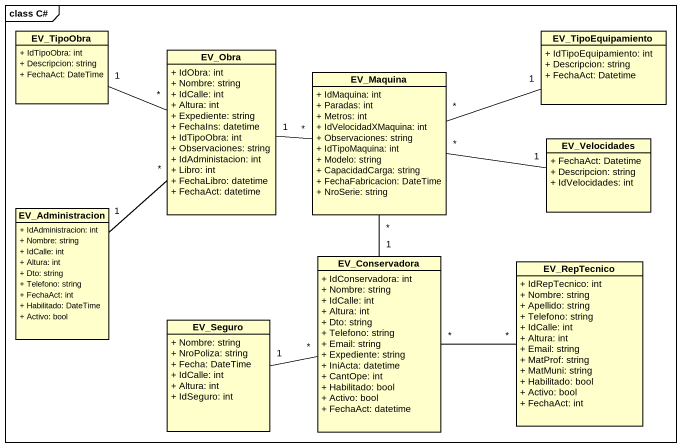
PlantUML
@startuml
mainframe class C#
hide circle
hide empty members
skinparam classAttributeIconSize 0
class EV_TipoObra {
  + IdTipoObra: int
  + Descripcion: string
  + FechaAct: DateTime
}
class EV_TipoEquipamiento {
  + IdTipoEquipamiento: int
  + Descripcion: string
  + FechaAct: Datetime
}
class EV_Obra {
  + IdObra: int
  + Nombre: string
  + IdCalle: int
  + Altura: int
  + Expediente: string
  + FechaIns: datetime
  + IdTipoObra: int
  + Observaciones: string
  + IdAdministacion: int
  + Libro: int
  + FechaLibro: datetime
  + FechaAct: datetime
}
class EV_Maquina {
  + IdMaquina: int
  + Paradas: int
  + Metros: int
  + IdVelocidadXMaquina: int
  + Observaciones: string
  + IdTipoMaquina: int
  + Modelo: string
  + CapacidadCarga: string
  + FechaFabricacion: DateTime
  + NroSerie: string
}
class EV_Velocidades {
  + FechaAct: Datetime
  + Descripcion: string
  + IdVelocidades: int
}
class EV_Administracion {
  + IdAdministracion: int
  + Nombre: string
  + IdCalle: int
  + Altura: int
  + Dto: string
  + Telefono: string
  + FechaAct: int
  + Habilitado: DateTime
  + Activo: bool
}
class EV_Conservadora {
  + IdConservadora: int
  + Nombre: string
  + IdCalle: int
  + Altura: int
  + Dto: string
  + Telefono: string
  + Email: string
  + Expediente: string
  + IniActa: datetime
  + CantOpe: int
  + Habilitado: bool
  + Activo: bool
  + FechaAct: datetime
}
class EV_RepTecnico {
  + IdRepTecnico: int
  + Nombre: string
  + Apellido: string
  + Telefono: string
  + IdCalle: int
  + Altura: int
  + Email: string
  + MatProf: string
  + MatMuni: string
  + Habilitado: bool
  + Activo: bool
  + FechaAct: int
}
class EV_Seguro {
  + Nombre: string
  + NroPoliza: string
  + Fecha: DateTime
  + IdCalle: int
  + Altura: int
  + IdSeguro: int
}
EV_Obra "*" -left- "1" EV_TipoObra
EV_Obra "*" -- "1" EV_Administracion
EV_Maquina "*" -right- "1" EV_TipoEquipamiento
EV_Maquina "*" -left- "1" EV_Obra
EV_Maquina "*" -right- "1" EV_Velocidades
EV_Conservadora "1" -up- "*" EV_Maquina
EV_Conservadora "*" -right- "*" EV_RepTecnico
EV_Conservadora "*" -left- "1" EV_Seguro
@enduml
